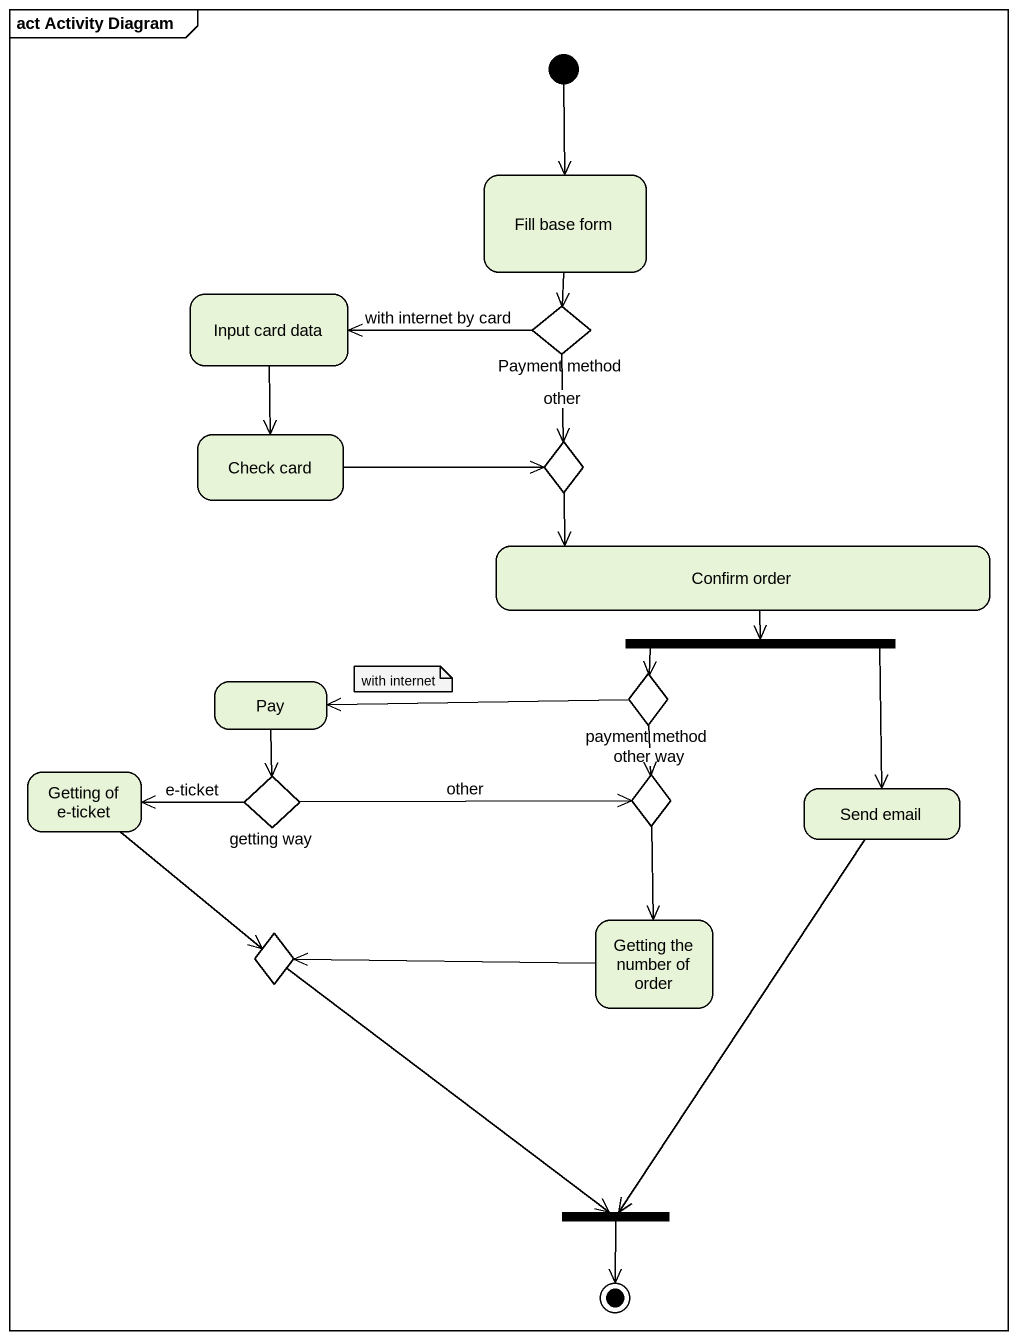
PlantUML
@startuml
mainframe act Activity Diagram
hide empty description
state "Fill base form" as Fill_base_form
state "Input card data" as Input_card_data
state "Payment method" as Payment_method <<choice>>
state "Check card" as Check_card
state choice1 <<choice>>
state "Confirm order" as Confirm_order
state fork1 <<fork>>
state Pay
state "payment method" as payment_method <<choice>>
state "Getting of e-ticket" as Getting_of_e_ticket
state "getting way" as getting_way <<choice>>
state choice2 <<choice>>
state "Send email" as Send_email
state choice3 <<choice>>
state "Getting the number of order" as Getting_the_number_of_order
state fork2 <<join>>
[*] --> Fill_base_form
Fill_base_form --> Payment_method
Input_card_data --> Check_card
Payment_method -left-> Input_card_data : with internet by card
Payment_method --> choice1 : other
Check_card -right-> choice1
choice1 --> Confirm_order
Confirm_order --> fork1
fork1 -left-> payment_method
fork1 --> Send_email
Pay --> getting_way
payment_method -left-> Pay
payment_method --> choice2 : other way
Getting_of_e_ticket --> choice3
getting_way -left-> Getting_of_e_ticket : e-ticket
getting_way -right-> choice2 : other
choice2 --> Getting_the_number_of_order
Send_email --> fork2
choice3 --> fork2
Getting_the_number_of_order -left-> choice3
fork2 --> [*]
note as N1
  with internet
end note
@enduml
